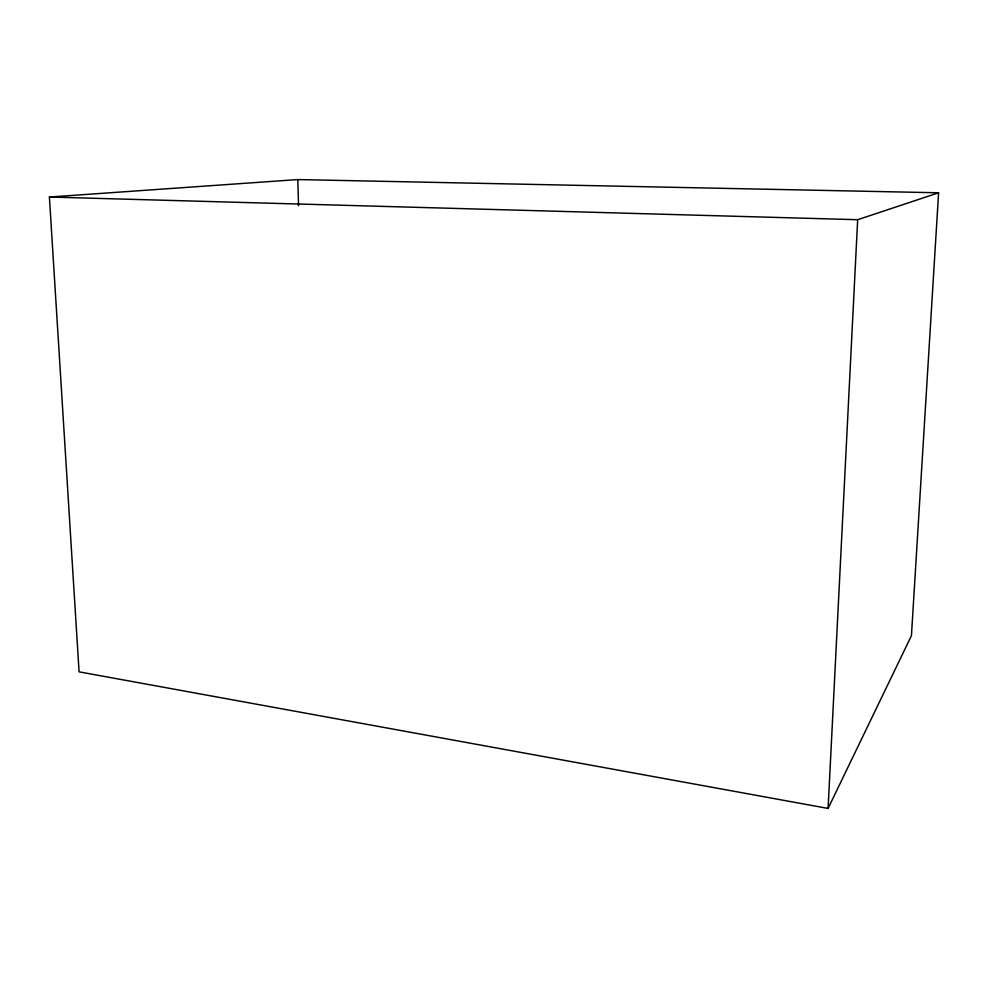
<?xml version="1.0" encoding="UTF-8"?>
<svg xmlns="http://www.w3.org/2000/svg" width="988" height="988" viewBox="0 0 988 988"><rect width="100%" height="100%" fill="white"/><g stroke="black" fill="none" stroke-linecap="round" stroke-linejoin="round"><path stroke-width="1.48" d="M828.092 808.431L857.67 219.707L938.6 192.784L911.442 635.655L828.092 808.431L79.077 671.852L49.4 197.032L297.808 179.569L938.6 192.784M49.4 197.032L857.67 219.707M297.808 179.569L298.537 205.702"/></g></svg>
